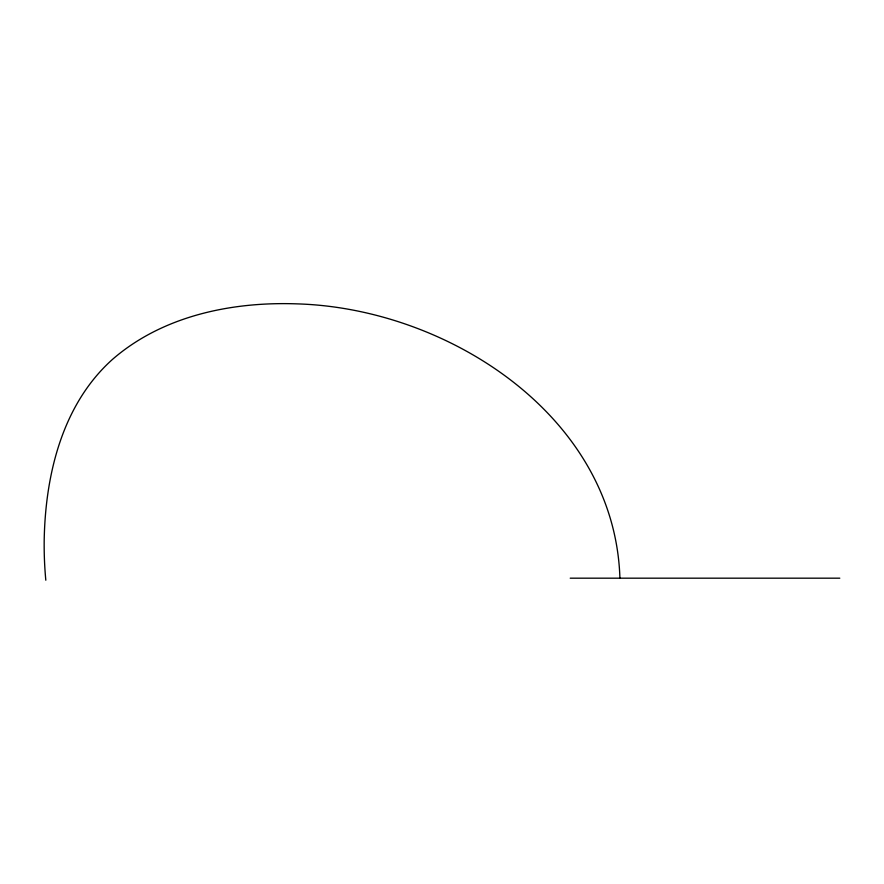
<?xml version="1.0" encoding="UTF-8"?>
<svg xmlns="http://www.w3.org/2000/svg" width="884" height="884" viewBox="0 0 884 884"><rect width="100%" height="100%" fill="white"/><g stroke="black" fill="none" stroke-linecap="round" stroke-linejoin="round"><path stroke-width="1.33" d="M570.224 578.18L839.8 578.18M619.916 578.18C614.866 416.143 447.801 308.361 297.19 303.875C232.205 301.51 162.888 315.654 112.622 359.269C62.267 404.231 45.404 474.73 44.2 539.848A375.534 375.534 0 0 0 45.813 580.213"/></g></svg>
